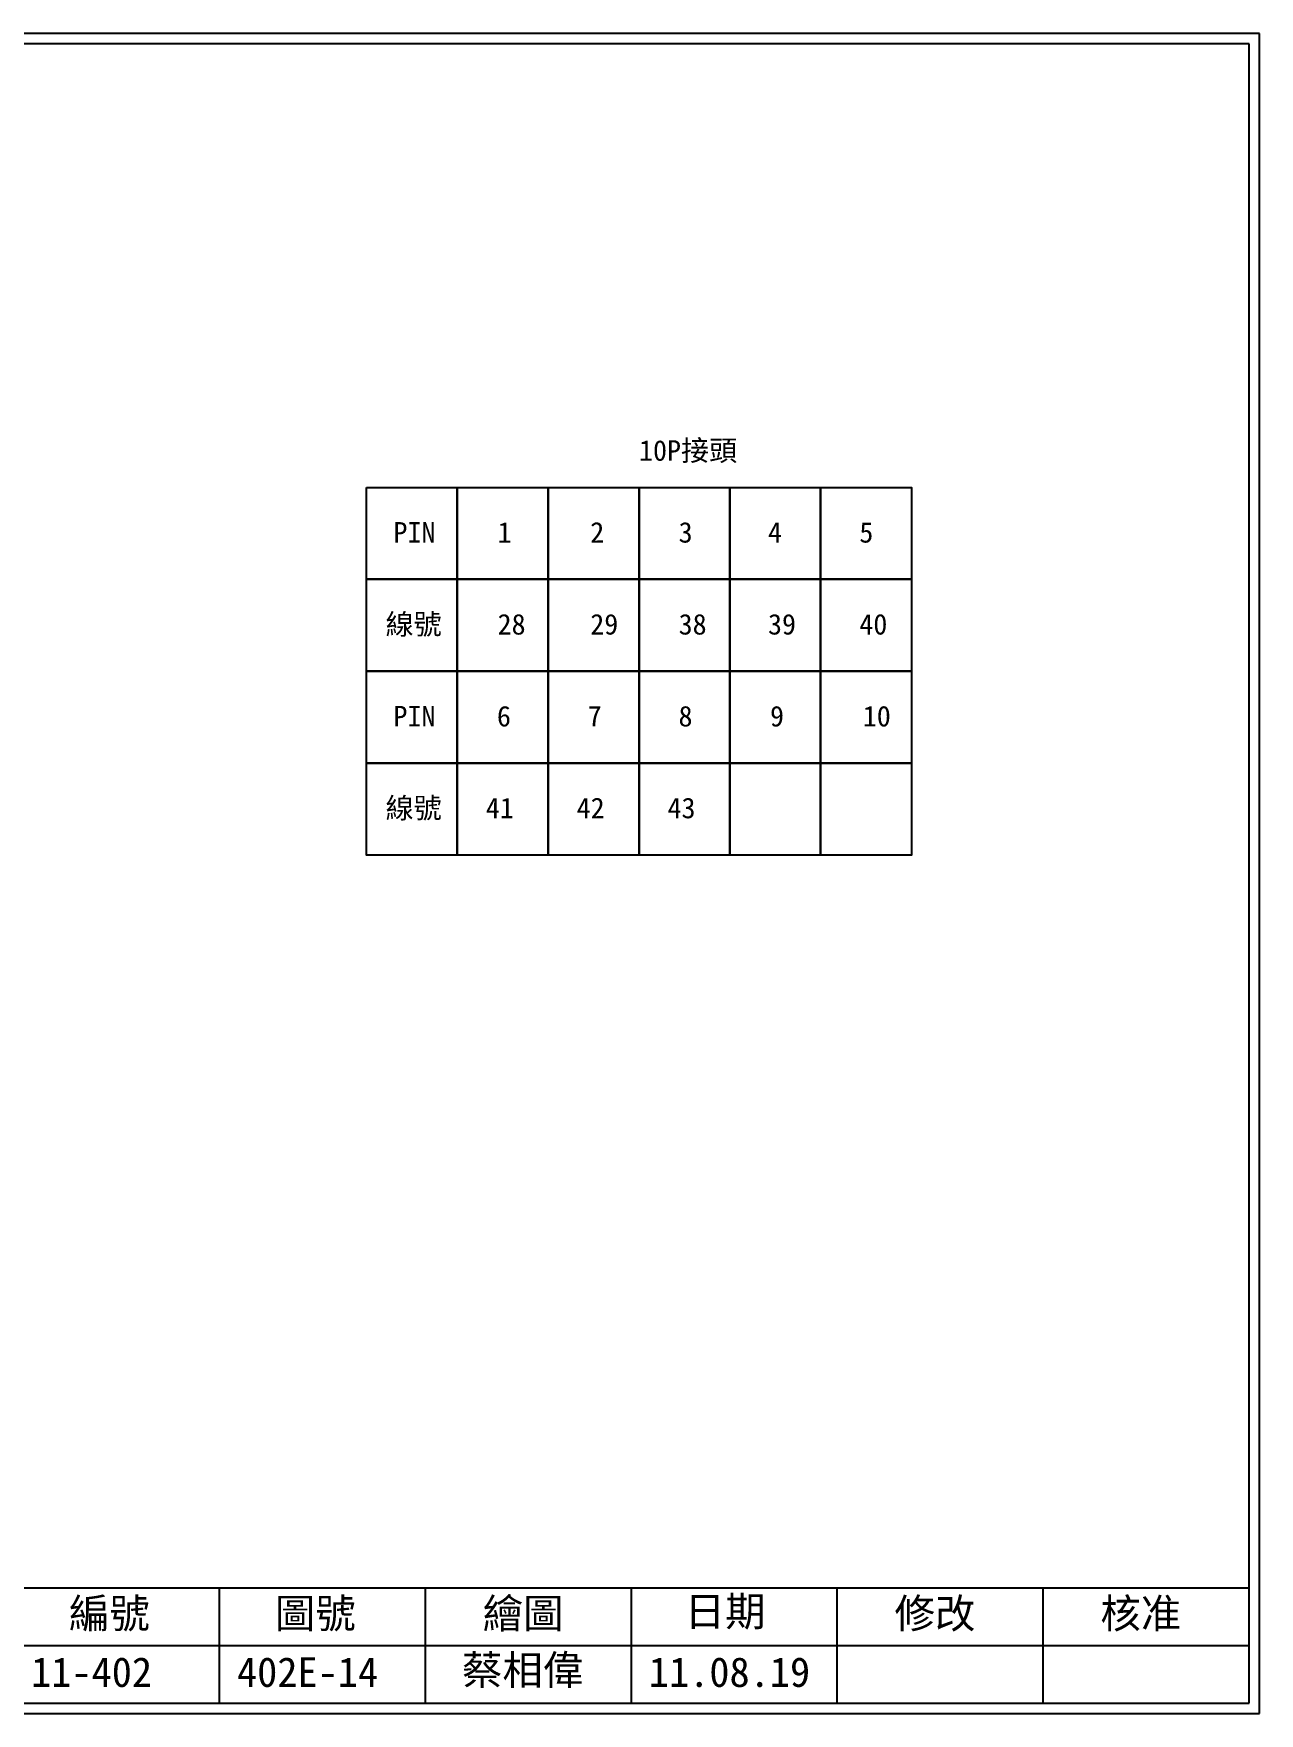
# Model space of a CAD drawing. Extents: x 926 to 1213, y 3 to 207.
# Drawn here: x 1063.9 to 1212.7, y 3 to 207 of the extents above; entities that cross this region are included whole.
import ezdxf

# ---------------------------------------------------------------- set-up
doc = ezdxf.new("R2010")
doc.units = 0
doc.layers.get('0').update_dxf_attribs({"linetype": 'CONTINUOUS'})
doc.layers.add('圖框層', color=7, linetype='CONTINUOUS')
doc.styles.add('STSL', font='KAIU.TTF')

msp = doc.modelspace()

# ---------------------------------------------------------------- linework, layer by layer
for points in [[(1104.34, 151.87), (1115.36, 151.87), (1115.36, 140.71), (1104.34, 140.71)], [(1115.36, 151.87), (1126.39, 151.87), (1126.39, 140.71), (1115.36, 140.71)], [(1126.39, 151.87), (1137.42, 151.87), (1137.42, 140.71), (1126.39, 140.71)], [(1137.42, 151.87), (1148.44, 151.87), (1148.44, 140.71), (1137.42, 140.71)], [(1148.44, 151.87), (1159.47, 151.87), (1159.47, 140.71), (1148.44, 140.71)], [(1159.47, 151.87), (1170.5, 151.87), (1170.5, 140.71), (1159.47, 140.71)], [(1104.34, 140.71), (1115.36, 140.71), (1115.36, 129.55), (1104.34, 129.55)], [(1115.36, 140.71), (1126.39, 140.71), (1126.39, 129.55), (1115.36, 129.55)], [(1126.39, 140.71), (1137.42, 140.71), (1137.42, 129.55), (1126.39, 129.55)], [(1137.42, 140.71), (1148.44, 140.71), (1148.44, 129.55), (1137.42, 129.55)], [(1148.44, 140.71), (1159.47, 140.71), (1159.47, 129.55), (1148.44, 129.55)], [(1159.47, 140.71), (1170.5, 140.71), (1170.5, 129.55), (1159.47, 129.55)], [(1104.34, 129.55), (1115.36, 129.55), (1115.36, 118.39), (1104.34, 118.39)], [(1115.36, 129.55), (1126.39, 129.55), (1126.39, 118.39), (1115.36, 118.39)], [(1126.39, 129.55), (1137.42, 129.55), (1137.42, 118.39), (1126.39, 118.39)], [(1137.42, 129.55), (1148.44, 129.55), (1148.44, 118.39), (1137.42, 118.39)], [(1148.44, 129.55), (1159.47, 129.55), (1159.47, 118.39), (1148.44, 118.39)], [(1159.47, 129.55), (1170.5, 129.55), (1170.5, 118.39), (1159.47, 118.39)], [(1104.34, 118.39), (1115.36, 118.39), (1115.36, 107.23), (1104.34, 107.23)], [(1115.36, 118.39), (1126.39, 118.39), (1126.39, 107.23), (1115.36, 107.23)], [(1126.39, 118.39), (1137.42, 118.39), (1137.42, 107.23), (1126.39, 107.23)], [(1137.42, 118.39), (1148.44, 118.39), (1148.44, 107.23), (1137.42, 107.23)], [(1148.44, 118.39), (1159.47, 118.39), (1159.47, 107.23), (1148.44, 107.23)], [(1159.47, 118.39), (1170.5, 118.39), (1170.5, 107.23), (1159.47, 107.23)]]:
    msp.add_lwpolyline(points, close=True)
at = {"layer": '圖框層', "color": 7}
for p, q in [((1212.74, 206.97), (925.74, 206.97)), ((1212.74, 3), (1212.74, 206.97)), ((1211.49, 205.72), (926.99, 205.72)), ((1211.49, 4.25), (1211.49, 205.72)), ((926.99, 18.25), (1211.49, 18.25)), ((1086.49, 4.25), (1086.49, 18.25)), ((1111.49, 4.25), (1111.49, 18.25)), ((1136.49, 4.25), (1136.49, 18.25)), ((1161.49, 4.25), (1161.49, 18.25)), ((1186.49, 4.25), (1186.49, 18.25)), ((1061.49, 11.25), (1211.49, 11.25)), ((926.99, 4.25), (1211.49, 4.25)), ((925.74, 3), (1212.74, 3))]:
    msp.add_line(p, q, dxfattribs=at)

# ---------------------------------------------------------------- texts
at = {"layer": '圖框層', "color": 4, "style": 'STSL'}
for s, height, p in [('10P接頭', 2.5, (1137.42, 155.1)), ('PIN', 2.5, (1107.61, 145.16)), ('1', 2.5, (1120.25, 145.16)), ('2', 2.5, (1131.5, 145.16)), ('3', 2.5, (1142.23, 145.16)), ('4', 2.5, (1153.08, 145.16)), ('5', 2.5, (1164.17, 145.16)), ('線號', 2.5, (1106.65, 134)), ('28', 2.5, (1120.25, 134)), ('29', 2.5, (1131.5, 134)), ('38', 2.5, (1142.23, 134)), ('39', 2.5, (1153.08, 134)), ('40', 2.5, (1164.17, 134)), ('PIN', 2.5, (1107.61, 122.84)), ('6', 2.5, (1120.17, 122.84)), ('7', 2.5, (1131.19, 122.84)), ('8', 2.5, (1142.22, 122.84)), ('9', 2.5, (1153.33, 122.84)), ('10', 2.5, (1164.59, 122.84)), ('線號', 2.5, (1106.65, 111.69)), ('41', 2.5, (1118.82, 111.69)), ('42', 2.5, (1129.85, 111.69)), ('43', 2.5, (1140.88, 111.69)), ('編號', 3.6, (1068.21, 13.34)), ('圖號', 3.6, (1093.21, 13.34)), ('繪圖', 3.6, (1118.44, 13.34)), ('日期', 3.6, (1142.96, 13.59)), ('修改', 3.6, (1168.44, 13.34)), ('核准', 3.6, (1193.44, 13.34)), ('蔡相偉', 3.6, (1115.93, 6.47)), ('11-402', 3.6, (1063.61, 6.22)), ('402E-14', 3.6, (1088.61, 6.22)), ('11.08.19', 3.6, (1138.61, 6.22))]:
    msp.add_text(s, height=height, dxfattribs=at).set_placement(p)

doc.saveas('drawing.dxf')
